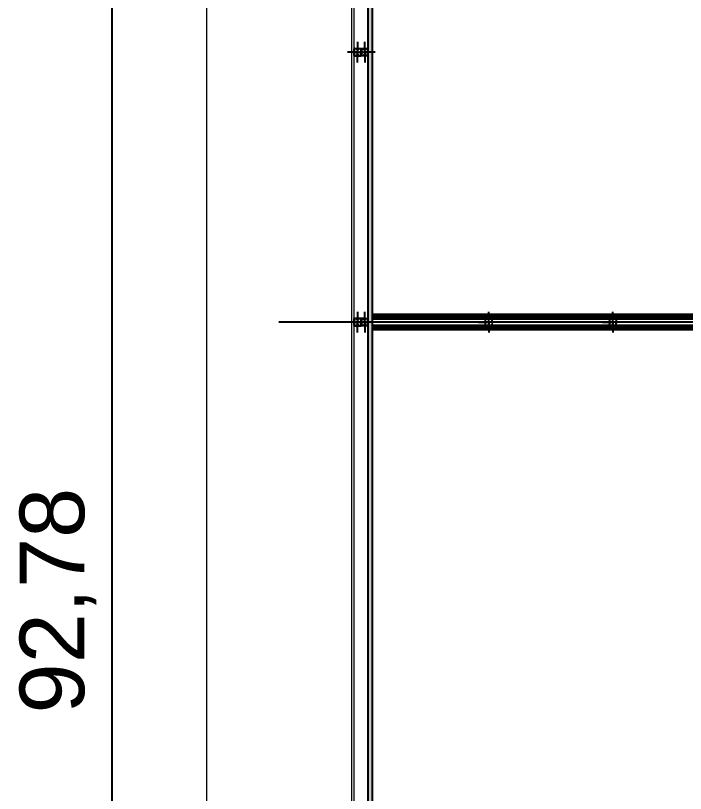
# Model space of a CAD drawing. Header units: millimetres. Extents: x 19 to 123, y 15 to 146.
# Drawn here: x 19.2 to 32.16, y 94.27 to 109.33 of the extents above; entities that cross this region are included whole.
import ezdxf

# ---------------------------------------------------------------- set-up
doc = ezdxf.new("R2010")
doc.units = ezdxf.units.MM
doc.linetypes.add('00 Ground$0$DASHDOT', pattern=[25.4, 12.7, -6.35, 0, -6.35])
for name, color, linetype, lineweight in [('00 Ground$0$A-Panel Exterior', 3, 'Continuous', 0), ('00 Ground$0$A-Panel Interior', 6, 'Continuous', 0), ('00 Ground$0$A-Proyecciones', 252, 'Continuous', 0), ('00 Ground$0$E-Perfil Planta', 5, 'Continuous', 0)]:
    doc.layers.add(name, color=color, linetype=linetype, lineweight=lineweight)
for name, color, linetype in [('00 Ground$0$A-Paneles', 7, 'Continuous'), ('00 Ground$0$E-PERFIL-PLANTA-EJES-GL2', 6, '00 Ground$0$DASHDOT'), ('00 Ground$0$E-PERFIL-PLANTA-EJES-GL3', 6, '00 Ground$0$DASHDOT'), ('00 Ground$0$E-PERFIL-PLANTA-TEXTURAS-GL2', 6, 'Continuous'), ('00 Ground$0$E-PERFIL-PLANTA-TEXTURAS-GL3', 6, 'Continuous'), ('MAPAS', 7, 'Continuous')]:
    doc.layers.add(name, color=color, linetype=linetype)
doc.layers.add('00 Ground$0$E-PERFIL-PLANTA-GL2', color=3, linetype='Continuous', plot=False)
doc.layers.add('00 Ground$0$E-PERFIL-PLANTA-GL4', color=4, linetype='Continuous', plot=False)
doc.styles.get("Standard").update_dxf_attribs({"font": 'arial.ttf'})
doc.dimstyles.new('ISO-25', dxfattribs={"dimtxt": 1.25, "dimasz": 1.75, "dimexe": 0.5, "dimexo": 0.2, "dimgap": 0.3, "dimtad": 1, "dimtoh": 1, "dimtxsty": 'Standard', "dimcen": 2.5, "dimadec": 0, "dimazin": 0, "dimtfac": 1, "dimtmove": 0, "dimatfit": 3, "dimfxl": 1, "dimarcsym": 0})
pattern_1 = [(45, (-13597.1444, 7821.7855), (-2.24506403, 2.24506403), [])]

# ---------------------------------------------------------------- blocks, each defined once
blk = doc.blocks.new('*U99')
h = blk.add_hatch()
h.set_pattern_fill('ANSI31', color=250)
h.set_pattern_definition(pattern_1)
h.paths.add_polyline_path([(0, 0), (7420, 0), (7420, 80), (0, 80)])
at = {"layer": '00 Ground$0$A-Paneles', "color": 4}
blk.add_lwpolyline([(0, 0), (7420, 0), (7420, 80), (0, 80)], close=True, dxfattribs=at)
blk = doc.blocks.new('*U132')
h = blk.add_hatch()
h.set_pattern_fill('ANSI31', color=250)
h.set_pattern_definition(pattern_1)
h.paths.add_polyline_path([(0, 0), (72788, 0), (72788, 80), (0, 80)])
at = {"layer": '00 Ground$0$A-Paneles', "color": 4}
blk.add_lwpolyline([(0, 0), (72788, 0), (72788, 80), (0, 80)], close=True, dxfattribs=at)
blk = doc.blocks.new('*U70')
at = {"layer": '00 Ground$0$E-PERFIL-PLANTA-TEXTURAS-GL3'}
h = blk.add_hatch(dxfattribs=at)
h.set_pattern_fill('ANSI31', color=256, scale=0.00061, angle=90)
h.set_pattern_definition([(135, (0.3529188, 8e-17), (-0.001369489, -0.001369489), [])])
edge = h.paths.add_edge_path()
edge.add_line((-0.067, 0.064), (-0.067, 0.065))
edge.add_arc((-0.066, 0.065), 0.001, 90, 197.5, ccw=False)
edge.add_line((-0.066, 0.066), (-0.013, 0.066))
edge.add_arc((-0.013, 0.063), 0.003, 0, 90, ccw=False)
edge.add_line((-0.01, 0.063), (-0.01, 0.061))
edge.add_arc((-0.011, 0.061), 0.001, -90, 0, ccw=False)
edge.add_line((-0.011, 0.06), (-0.013, 0.06))
edge.add_arc((-0.013, 0.059), 0.001, 90, 180)
edge.add_line((-0.014, 0.059), (-0.014, 0.056))
edge.add_arc((-0.013, 0.056), 0.001, 180, 270)
edge.add_line((-0.013, 0.055), (0.013, 0.055))
edge.add_arc((0.013, 0.056), 0.001, 270, 360)
edge.add_line((0.014, 0.056), (0.014, 0.059))
edge.add_arc((0.013, 0.059), 0.001, 0, 90)
edge.add_line((0.013, 0.06), (0.011, 0.06))
edge.add_arc((0.011, 0.061), 0.001, 180, 270, ccw=False)
edge.add_line((0.01, 0.061), (0.01, 0.063))
edge.add_arc((0.013, 0.063), 0.003, 90, 180, ccw=False)
edge.add_line((0.013, 0.066), (0.066, 0.066))
edge.add_arc((0.066, 0.065), 0.001, -17.5, 90, ccw=False)
edge.add_line((0.067, 0.065), (0.067, 0.064))
edge.add_arc((0.066, 0.064), 0.001, 270, 342.5, ccw=False)
edge.add_line((0.066, 0.063), (0.065, 0.063))
edge.add_arc((0.065, 0.058), 0.00475, 90, 360)
edge.add_line((0.07, 0.058), (0.07, 0.059))
edge.add_arc((0.071, 0.059), 0.001, 107.5, 180, ccw=False)
edge.add_line((0.071, 0.06), (0.072, 0.06))
edge.add_arc((0.072, 0.059), 0.001, 0, 107.5, ccw=False)
edge.add_line((0.073, 0.059), (0.073, 0.017))
edge.add_arc((0.07, 0.017), 0.003, -90, 0, ccw=False)
edge.add_line((0.07, 0.014), (0.067, 0.014))
edge.add_arc((0.067, 0.013), 0.001, 90, 180)
edge.add_arc((0.063, 0.013), 0.003, -90, 0, ccw=False)
edge.add_line((0.063, 0.01), (0.061, 0.01))
edge.add_arc((0.061, 0.011), 0.001, 180, 270, ccw=False)
edge.add_line((0.06, 0.011), (0.06, 0.013))
edge.add_arc((0.059, 0.013), 0.001, 0, 90)
edge.add_line((0.059, 0.014), (0.056, 0.014))
edge.add_arc((0.056, 0.013), 0.001, 90, 180)
edge.add_line((0.055, 0.013), (0.055, -0.013))
edge.add_arc((0.056, -0.013), 0.001, 180, 270)
edge.add_line((0.056, -0.014), (0.059, -0.014))
edge.add_arc((0.059, -0.013), 0.001, 270, 360)
edge.add_line((0.06, -0.013), (0.06, -0.011))
edge.add_arc((0.061, -0.011), 0.001, 90, 180, ccw=False)
edge.add_line((0.061, -0.01), (0.063, -0.01))
edge.add_arc((0.063, -0.013), 0.003, 0, 90.0001, ccw=False)
edge.add_arc((0.067, -0.013), 0.001, 180, 270.0003)
edge.add_line((0.067, -0.014), (0.07, -0.014))
edge.add_arc((0.07, -0.017), 0.003, 0, 90, ccw=False)
edge.add_line((0.073, -0.017), (0.073, -0.145))
edge.add_arc((0.072, -0.145), 0.001, 270, 360, ccw=False)
edge.add_line((0.072, -0.146), (0.068, -0.146))
edge.add_arc((0.068, -0.145), 0.001, 180, 270, ccw=False)
edge.add_line((0.067, -0.145), (0.067, -0.069))
edge.add_arc((0.064, -0.069), 0.003, 360, 450)
edge.add_line((0.064, -0.066), (0.013, -0.066))
edge.add_arc((0.013, -0.063), 0.003, 180, 270, ccw=False)
edge.add_line((0.01, -0.063), (0.01, -0.061))
edge.add_arc((0.011, -0.061), 0.001, 90, 180, ccw=False)
edge.add_line((0.011, -0.06), (0.013, -0.06))
edge.add_arc((0.013, -0.059), 0.001, 270, 360)
edge.add_line((0.014, -0.059), (0.014, -0.056))
edge.add_arc((0.013, -0.056), 0.001, 0, 90)
edge.add_line((0.013, -0.055), (-0.013, -0.055))
edge.add_arc((-0.013, -0.056), 0.001, 90, 180)
edge.add_line((-0.014, -0.056), (-0.014, -0.059))
edge.add_arc((-0.013, -0.059), 0.001, 180, 270)
edge.add_line((-0.013, -0.06), (-0.011, -0.06))
edge.add_arc((-0.011, -0.061), 0.001, 0, 90, ccw=False)
edge.add_line((-0.01, -0.061), (-0.01, -0.063))
edge.add_arc((-0.013, -0.063), 0.003, -90, 0, ccw=False)
edge.add_line((-0.013, -0.066), (-0.064, -0.066))
edge.add_arc((-0.064, -0.069), 0.003, 90, 180)
edge.add_line((-0.067, -0.069), (-0.067, -0.145))
edge.add_arc((-0.068, -0.145), 0.001, 270, 360, ccw=False)
edge.add_line((-0.068, -0.146), (-0.072, -0.146))
edge.add_arc((-0.072, -0.145), 0.001, 180, 270, ccw=False)
edge.add_line((-0.073, -0.145), (-0.073, -0.017))
edge.add_arc((-0.07, -0.017), 0.003, 90, 180, ccw=False)
edge.add_line((-0.07, -0.014), (-0.067, -0.014))
edge.add_arc((-0.067, -0.013), 0.001, 269.9997, 360)
edge.add_arc((-0.063, -0.013), 0.003, 89.9999, 180, ccw=False)
edge.add_line((-0.063, -0.01), (-0.061, -0.01))
edge.add_arc((-0.061, -0.011), 0.001, 0, 90, ccw=False)
edge.add_line((-0.06, -0.011), (-0.06, -0.013))
edge.add_arc((-0.059, -0.013), 0.001, 180, 270)
edge.add_line((-0.059, -0.014), (-0.056, -0.014))
edge.add_arc((-0.056, -0.013), 0.001, 270, 360)
edge.add_line((-0.055, -0.013), (-0.055, 0.013))
edge.add_arc((-0.056, 0.013), 0.001, 360, 450)
edge.add_line((-0.056, 0.014), (-0.059, 0.014))
edge.add_arc((-0.059, 0.013), 0.001, 90, 180)
edge.add_line((-0.06, 0.013), (-0.06, 0.011))
edge.add_arc((-0.061, 0.011), 0.001, 270, 360, ccw=False)
edge.add_line((-0.061, 0.01), (-0.063, 0.01))
edge.add_arc((-0.063, 0.013), 0.003, 180, 270, ccw=False)
edge.add_arc((-0.067, 0.013), 0.001, 0, 90)
edge.add_line((-0.067, 0.014), (-0.07, 0.014))
edge.add_arc((-0.07, 0.017), 0.003, 180, 270, ccw=False)
edge.add_line((-0.073, 0.017), (-0.073, 0.059))
edge.add_arc((-0.072, 0.059), 0.001, 72.5, 180, ccw=False)
edge.add_line((-0.072, 0.06), (-0.071, 0.06))
edge.add_arc((-0.071, 0.059), 0.001, 0, 72.5, ccw=False)
edge.add_line((-0.07, 0.059), (-0.07, 0.058))
edge.add_arc((-0.065, 0.058), 0.00475, 180, 450)
edge.add_line((-0.065, 0.063), (-0.066, 0.063))
edge.add_arc((-0.066, 0.064), 0.001, 197.5, 270, ccw=False)
edge = h.paths.add_edge_path(flags=16)
edge.add_line((0.065, 0.051), (0.067, 0.051))
edge.add_arc((0.067, 0.048), 0.003, 0, 90, ccw=False)
edge.add_line((0.07, 0.048), (0.07, 0.02))
edge.add_arc((0.067, 0.02), 0.003, -90, 0, ccw=False)
edge.add_line((0.067, 0.017), (0.055, 0.017))
edge.add_arc((0.055, 0.014), 0.003, 90, 180)
edge.add_line((0.052, 0.014), (0.052, -0.014))
edge.add_arc((0.055, -0.014), 0.003, 180, 270)
edge.add_line((0.055, -0.017), (0.067, -0.017))
edge.add_arc((0.067, -0.02), 0.003, 0, 90, ccw=False)
edge.add_line((0.07, -0.02), (0.07, -0.058))
edge.add_arc((0.067, -0.058), 0.003, 270, 360, ccw=False)
edge.add_line((0.067, -0.061), (0.053, -0.061))
edge.add_arc((0.053, -0.062), 0.001, 90, 180)
edge.add_arc((0.051, -0.062), 0.001, -90, 0, ccw=False)
edge.add_line((0.051, -0.063), (0.02, -0.063))
edge.add_arc((0.02, -0.06), 0.003, 180, 270, ccw=False)
edge.add_line((0.017, -0.06), (0.017, -0.055))
edge.add_arc((0.014, -0.055), 0.003, 360, 450)
edge.add_line((0.014, -0.052), (-0.014, -0.052))
edge.add_arc((-0.014, -0.055), 0.003, 90, 180)
edge.add_line((-0.017, -0.055), (-0.017, -0.06))
edge.add_arc((-0.02, -0.06), 0.003, -90, 0, ccw=False)
edge.add_line((-0.02, -0.063), (-0.051, -0.063))
edge.add_arc((-0.051, -0.062), 0.001, 180, 270, ccw=False)
edge.add_arc((-0.053, -0.062), 0.001, 360, 450)
edge.add_line((-0.053, -0.061), (-0.067, -0.061))
edge.add_arc((-0.067, -0.058), 0.003, 180, 270, ccw=False)
edge.add_line((-0.07, -0.058), (-0.07, -0.02))
edge.add_arc((-0.067, -0.02), 0.003, 90, 180, ccw=False)
edge.add_line((-0.067, -0.017), (-0.055, -0.017))
edge.add_arc((-0.055, -0.014), 0.003, 270, 360)
edge.add_line((-0.052, -0.014), (-0.052, 0.014))
edge.add_arc((-0.055, 0.014), 0.003, 360, 450)
edge.add_line((-0.055, 0.017), (-0.067, 0.017))
edge.add_arc((-0.067, 0.02), 0.003, 180, 270, ccw=False)
edge.add_line((-0.07, 0.02), (-0.07, 0.048))
edge.add_arc((-0.067, 0.048), 0.003, 90, 180, ccw=False)
edge.add_line((-0.067, 0.051), (-0.065, 0.051))
edge.add_arc((-0.065, 0.058), 0.00775, 270, 360)
edge.add_line((-0.058, 0.058), (-0.058, 0.06))
edge.add_arc((-0.055, 0.06), 0.003, 90, 180, ccw=False)
edge.add_line((-0.055, 0.063), (-0.02, 0.063))
edge.add_arc((-0.02, 0.06), 0.003, 0, 90, ccw=False)
edge.add_line((-0.017, 0.06), (-0.017, 0.055))
edge.add_arc((-0.014, 0.055), 0.003, 180, 270)
edge.add_line((-0.014, 0.052), (0.014, 0.052))
edge.add_arc((0.014, 0.055), 0.003, 270, 360)
edge.add_line((0.017, 0.055), (0.017, 0.06))
edge.add_arc((0.02, 0.06), 0.003, 90, 180, ccw=False)
edge.add_line((0.02, 0.063), (0.055, 0.063))
edge.add_arc((0.055, 0.06), 0.003, 0, 90, ccw=False)
edge.add_line((0.058, 0.06), (0.058, 0.058))
edge.add_arc((0.065, 0.058), 0.00775, 180, 270)
at = {"color": 0}
for points in [[(-0.067, 0.064), (-0.067, 0.065, -0.50678), (-0.066, 0.066), (-0.013, 0.066, -0.414214), (-0.01, 0.063), (-0.01, 0.061, -0.414214), (-0.011, 0.06), (-0.013, 0.06, 0.414214), (-0.014, 0.059), (-0.014, 0.056, 0.414214), (-0.013, 0.055), (0.013, 0.055, 0.414214), (0.014, 0.056), (0.014, 0.059, 0.414214), (0.013, 0.06), (0.011, 0.06, -0.414214), (0.01, 0.061), (0.01, 0.063, -0.414214), (0.013, 0.066), (0.066, 0.066, -0.50678), (0.067, 0.065), (0.067, 0.064, -0.327333), (0.066, 0.063), (0.065, 0.063, 2.414214), (0.07, 0.058), (0.07, 0.059, -0.327333), (0.071, 0.06), (0.072, 0.06, -0.50678), (0.073, 0.059), (0.073, 0.017, -0.414214), (0.07, 0.014), (0.067, 0.014, 0.414214), (0.066, 0.013, -0.414214), (0.063, 0.01), (0.061, 0.01, -0.414214), (0.06, 0.011), (0.06, 0.013, 0.414214), (0.059, 0.014), (0.056, 0.014, 0.414214), (0.055, 0.013), (0.055, -0.013, 0.414214), (0.056, -0.014), (0.059, -0.014, 0.414214), (0.06, -0.013), (0.06, -0.011, -0.414214), (0.061, -0.01), (0.063, -0.01, -0.414214), (0.066, -0.013, 0.414215), (0.067, -0.014), (0.07, -0.014, -0.414214), (0.073, -0.017), (0.073, -0.145, -0.414214), (0.072, -0.146), (0.068, -0.146, -0.414214), (0.067, -0.145), (0.067, -0.069, 0.414214), (0.064, -0.066), (0.013, -0.066, -0.414214), (0.01, -0.063), (0.01, -0.061, -0.414214), (0.011, -0.06), (0.013, -0.06, 0.414214), (0.014, -0.059), (0.014, -0.056, 0.414214), (0.013, -0.055), (-0.013, -0.055, 0.414214), (-0.014, -0.056), (-0.014, -0.059, 0.414214), (-0.013, -0.06), (-0.011, -0.06, -0.414214), (-0.01, -0.061), (-0.01, -0.063, -0.414214), (-0.013, -0.066), (-0.064, -0.066, 0.414214), (-0.067, -0.069), (-0.067, -0.145, -0.414214), (-0.068, -0.146), (-0.072, -0.146, -0.414214), (-0.073, -0.145), (-0.073, -0.017, -0.414214), (-0.07, -0.014), (-0.067, -0.014, 0.414215), (-0.066, -0.013, -0.414214), (-0.063, -0.01), (-0.061, -0.01, -0.414214), (-0.06, -0.011), (-0.06, -0.013, 0.414214), (-0.059, -0.014), (-0.056, -0.014, 0.414214), (-0.055, -0.013), (-0.055, 0.013, 0.414214), (-0.056, 0.014), (-0.059, 0.014, 0.414214), (-0.06, 0.013), (-0.06, 0.011, -0.414214), (-0.061, 0.01), (-0.063, 0.01, -0.414214), (-0.066, 0.013, 0.414214), (-0.067, 0.014), (-0.07, 0.014, -0.414214), (-0.073, 0.017), (-0.073, 0.059, -0.50678), (-0.072, 0.06), (-0.071, 0.06, -0.327333), (-0.07, 0.059), (-0.07, 0.058, 2.414214), (-0.065, 0.063), (-0.066, 0.063, -0.327333)], [(0.065, 0.051), (0.067, 0.051, -0.414214), (0.07, 0.048), (0.07, 0.02, -0.414214), (0.067, 0.017), (0.055, 0.017, 0.414214), (0.052, 0.014), (0.052, -0.014, 0.414214), (0.055, -0.017), (0.067, -0.017, -0.414214), (0.07, -0.02), (0.07, -0.058, -0.414214), (0.067, -0.061), (0.053, -0.061, 0.414214), (0.052, -0.062, -0.414214), (0.051, -0.063), (0.02, -0.063, -0.414214), (0.017, -0.06), (0.017, -0.055, 0.414214), (0.014, -0.052), (-0.014, -0.052, 0.414214), (-0.017, -0.055), (-0.017, -0.06, -0.414214), (-0.02, -0.063), (-0.051, -0.063, -0.414214), (-0.052, -0.062, 0.414214), (-0.053, -0.061), (-0.067, -0.061, -0.414214), (-0.07, -0.058), (-0.07, -0.02, -0.414214), (-0.067, -0.017), (-0.055, -0.017, 0.414214), (-0.052, -0.014), (-0.052, 0.014, 0.414214), (-0.055, 0.017), (-0.067, 0.017, -0.414214), (-0.07, 0.02), (-0.07, 0.048, -0.414214), (-0.067, 0.051), (-0.065, 0.051, 0.414214), (-0.058, 0.058), (-0.058, 0.06, -0.414214), (-0.055, 0.063), (-0.02, 0.063, -0.414214), (-0.017, 0.06), (-0.017, 0.055, 0.414214), (-0.014, 0.052), (0.014, 0.052, 0.414214), (0.017, 0.055), (0.017, 0.06, -0.414214), (0.02, 0.063), (0.055, 0.063, -0.414214), (0.058, 0.06), (0.058, 0.058, 0.414214)]]:
    blk.add_lwpolyline(points, format="xyb", close=True, dxfattribs=at)
at = {"layer": '00 Ground$0$E-PERFIL-PLANTA-EJES-GL3', "ltscale": 0.05}
for p, q in [((0, 0), (0, 0.199)), ((-0.199, 0), (0, 0)), ((0, 0), (0, -0.199)), ((0.199, 0), (0, 0))]:
    blk.add_line(p, q, dxfattribs=at)
blk = doc.blocks.new('00 Ground$0$GL2')
at = {"layer": '00 Ground$0$E-PERFIL-PLANTA-TEXTURAS-GL2'}
h = blk.add_hatch(dxfattribs=at)
h.set_pattern_fill('ANSI31', color=256, scale=0.00061, angle=90)
h.set_pattern_definition([(135, (0.1998625, 0), (-0.001369489, -0.001369489), [])])
edge = h.paths.add_edge_path()
edge.add_arc((0.061, -0.011), 0.001, 90, 180)
edge.add_line((0.06, -0.011), (0.06, -0.013))
edge.add_arc((0.059, -0.013), 0.001, 270, 360, ccw=False)
edge.add_line((0.059, -0.014), (0.056, -0.014))
edge.add_arc((0.056, -0.013), 0.001, 180, 270, ccw=False)
edge.add_line((0.055, -0.013), (0.055, 0))
edge.add_line((0.055, 0), (0.055, 0.013))
edge.add_arc((0.056, 0.013), 0.001, 90, 180, ccw=False)
edge.add_line((0.056, 0.014), (0.059, 0.014))
edge.add_arc((0.059, 0.013), 0.001, 0, 90, ccw=False)
edge.add_line((0.06, 0.013), (0.06, 0.011))
edge.add_arc((0.061, 0.011), 0.001, 180, 270)
edge.add_line((0.061, 0.01), (0.063, 0.01))
edge.add_arc((0.063, 0.013), 0.003, 270, 360)
edge.add_line((0.066, 0.013), (0.066, 0.059))
edge.add_arc((0.065, 0.059), 0.001, 0, 107.5)
edge.add_line((0.065, 0.06), (0.064, 0.06))
edge.add_arc((0.064, 0.059), 0.001, 107.5, 187.4846)
edge.add_arc((0.058, 0.058), 0.00475, -135, 7.4846, ccw=False)
edge.add_arc((0.058, 0.058), 0.00475, 82.5154, 225, ccw=False)
edge.add_arc((0.059, 0.064), 0.001, 262.5154, 342.5)
edge.add_line((0.06, 0.064), (0.06, 0.065))
edge.add_arc((0.059, 0.065), 0.001, 342.5, 450)
edge.add_line((0.059, 0.066), (0.013, 0.066))
edge.add_arc((0.013, 0.063), 0.003, 90, 180)
edge.add_line((0.01, 0.063), (0.01, 0.061))
edge.add_arc((0.011, 0.061), 0.001, 180, 270)
edge.add_line((0.011, 0.06), (0.013, 0.06))
edge.add_arc((0.013, 0.059), 0.001, 0, 90, ccw=False)
edge.add_line((0.014, 0.059), (0.014, 0.056))
edge.add_arc((0.013, 0.056), 0.001, -90, 0, ccw=False)
edge.add_line((0.013, 0.055), (0, 0.055))
edge.add_line((0, 0.055), (-0.013, 0.055))
edge.add_arc((-0.013, 0.056), 0.001, 180, 270, ccw=False)
edge.add_line((-0.014, 0.056), (-0.014, 0.059))
edge.add_arc((-0.013, 0.059), 0.001, 90, 180, ccw=False)
edge.add_line((-0.013, 0.06), (-0.011, 0.06))
edge.add_arc((-0.011, 0.061), 0.001, 270, 360)
edge.add_line((-0.01, 0.061), (-0.01, 0.063))
edge.add_arc((-0.013, 0.063), 0.003, 0, 90)
edge.add_line((-0.013, 0.066), (-0.059, 0.066))
edge.add_arc((-0.059, 0.065), 0.001, 90, 197.5)
edge.add_line((-0.06, 0.065), (-0.06, 0.064))
edge.add_arc((-0.059, 0.064), 0.001, 197.5, 277.4846)
edge.add_arc((-0.058, 0.058), 0.00475, -45, 97.4846, ccw=False)
edge.add_arc((-0.058, 0.058), 0.00475, 172.5154, 315, ccw=False)
edge.add_arc((-0.064, 0.059), 0.001, 352.5154, 432.5)
edge.add_line((-0.064, 0.06), (-0.065, 0.06))
edge.add_arc((-0.065, 0.059), 0.001, 72.5, 180)
edge.add_line((-0.066, 0.059), (-0.066, 0.013))
edge.add_arc((-0.063, 0.013), 0.003, 180, 270)
edge.add_line((-0.063, 0.01), (-0.061, 0.01))
edge.add_arc((-0.061, 0.011), 0.001, 270, 360)
edge.add_line((-0.06, 0.011), (-0.06, 0.013))
edge.add_arc((-0.059, 0.013), 0.001, 90, 180, ccw=False)
edge.add_line((-0.059, 0.014), (-0.056, 0.014))
edge.add_arc((-0.056, 0.013), 0.001, 0, 90, ccw=False)
edge.add_line((-0.055, 0.013), (-0.055, 0))
edge.add_line((-0.055, 0), (-0.055, -0.013))
edge.add_arc((-0.056, -0.013), 0.001, -90, 0, ccw=False)
edge.add_line((-0.056, -0.014), (-0.059, -0.014))
edge.add_arc((-0.059, -0.013), 0.001, 180, 270, ccw=False)
edge.add_line((-0.06, -0.013), (-0.06, -0.011))
edge.add_arc((-0.061, -0.011), 0.001, 0, 90)
edge.add_line((-0.061, -0.01), (-0.063, -0.01))
edge.add_arc((-0.063, -0.013), 0.003, 90, 180)
edge.add_line((-0.066, -0.013), (-0.066, -0.059))
edge.add_arc((-0.065, -0.059), 0.001, 180, 287.5)
edge.add_line((-0.065, -0.06), (-0.064, -0.06))
edge.add_arc((-0.064, -0.059), 0.001, 287.5, 367.4846)
edge.add_arc((-0.058, -0.058), 0.00475, 45, 187.4846, ccw=False)
edge.add_arc((-0.058, -0.058), 0.00475, -97.4846, 45, ccw=False)
edge.add_arc((-0.059, -0.064), 0.001, 82.5154, 162.5)
edge.add_line((-0.06, -0.064), (-0.06, -0.065))
edge.add_arc((-0.059, -0.065), 0.001, 162.5, 270)
edge.add_line((-0.059, -0.066), (-0.013, -0.066))
edge.add_arc((-0.013, -0.063), 0.003, 270, 360)
edge.add_line((-0.01, -0.063), (-0.01, -0.061))
edge.add_arc((-0.011, -0.061), 0.001, 0, 90)
edge.add_line((-0.011, -0.06), (-0.013, -0.06))
edge.add_arc((-0.013, -0.059), 0.001, 180, 270, ccw=False)
edge.add_line((-0.014, -0.059), (-0.014, -0.056))
edge.add_arc((-0.013, -0.056), 0.001, 90, 180, ccw=False)
edge.add_line((-0.013, -0.055), (0, -0.055))
edge.add_line((0, -0.055), (0.013, -0.055))
edge.add_arc((0.013, -0.056), 0.001, 0, 90, ccw=False)
edge.add_line((0.014, -0.056), (0.014, -0.059))
edge.add_arc((0.013, -0.059), 0.001, -90, 0, ccw=False)
edge.add_line((0.013, -0.06), (0.011, -0.06))
edge.add_arc((0.011, -0.061), 0.001, 90, 180)
edge.add_line((0.01, -0.061), (0.01, -0.063))
edge.add_arc((0.013, -0.063), 0.003, 180, 270)
edge.add_line((0.013, -0.066), (0.059, -0.066))
edge.add_arc((0.059, -0.065), 0.001, 270, 377.5)
edge.add_line((0.06, -0.065), (0.06, -0.064))
edge.add_arc((0.059, -0.064), 0.001, 17.5, 97.4846)
edge.add_arc((0.058, -0.058), 0.00475, 135, 277.4846, ccw=False)
edge.add_arc((0.058, -0.058), 0.00475, -7.4846, 135, ccw=False)
edge.add_arc((0.064, -0.059), 0.001, 172.5154, 252.5)
edge.add_line((0.064, -0.06), (0.065, -0.06))
edge.add_arc((0.065, -0.059), 0.001, 252.5, 360)
edge.add_line((0.066, -0.059), (0.066, -0.013))
edge.add_arc((0.063, -0.013), 0.003, 360, 450)
edge.add_line((0.063, -0.01), (0.061, -0.01))
edge = h.paths.add_edge_path(flags=16)
edge.add_line((0.056, 0.017), (0.06, 0.017))
edge.add_arc((0.06, 0.02), 0.003, 270, 360)
edge.add_line((0.063, 0.02), (0.063, 0.047))
edge.add_arc((0.06, 0.047), 0.003, 0, 90)
edge.add_line((0.06, 0.05), (0.058, 0.05))
edge.add_arc((0.058, 0.058), 0.00775, 225, 270, ccw=False)
edge.add_arc((0.058, 0.058), 0.00775, 180, 225, ccw=False)
edge.add_line((0.05, 0.058), (0.05, 0.06))
edge.add_arc((0.048, 0.06), 0.003, 0, 90)
edge.add_line((0.047, 0.063), (0.02, 0.063))
edge.add_arc((0.02, 0.06), 0.003, 90, 180)
edge.add_line((0.017, 0.06), (0.017, 0.056))
edge.add_arc((0.013, 0.056), 0.004, 270, 360, ccw=False)
edge.add_line((0.013, 0.052), (0, 0.052))
edge.add_line((0, 0.052), (-0.013, 0.052))
edge.add_arc((-0.013, 0.056), 0.004, 180, 270, ccw=False)
edge.add_line((-0.017, 0.056), (-0.017, 0.06))
edge.add_arc((-0.02, 0.06), 0.003, 0, 90)
edge.add_line((-0.02, 0.063), (-0.048, 0.063))
edge.add_arc((-0.048, 0.06), 0.003, 90, 180)
edge.add_line((-0.051, 0.06), (-0.051, 0.058))
edge.add_arc((-0.058, 0.058), 0.00775, -45, 0, ccw=False)
edge.add_arc((-0.058, 0.058), 0.00775, 270, 315, ccw=False)
edge.add_line((-0.058, 0.05), (-0.06, 0.05))
edge.add_arc((-0.06, 0.048), 0.003, 90, 180)
edge.add_line((-0.063, 0.047), (-0.063, 0.02))
edge.add_arc((-0.06, 0.02), 0.003, 180, 270)
edge.add_line((-0.06, 0.017), (-0.056, 0.017))
edge.add_arc((-0.056, 0.013), 0.004, 0, 90, ccw=False)
edge.add_line((-0.052, 0.013), (-0.052, 0))
edge.add_line((-0.052, 0), (-0.052, -0.013))
edge.add_arc((-0.056, -0.013), 0.004, 270, 360, ccw=False)
edge.add_line((-0.056, -0.017), (-0.06, -0.017))
edge.add_arc((-0.06, -0.02), 0.003, 90, 180)
edge.add_line((-0.063, -0.02), (-0.063, -0.048))
edge.add_arc((-0.06, -0.048), 0.003, 180, 270)
edge.add_line((-0.06, -0.051), (-0.058, -0.051))
edge.add_arc((-0.058, -0.058), 0.00775, 45, 90, ccw=False)
edge.add_arc((-0.058, -0.058), 0.00775, 0, 45, ccw=False)
edge.add_line((-0.051, -0.058), (-0.051, -0.06))
edge.add_arc((-0.048, -0.06), 0.003, 180, 270)
edge.add_line((-0.048, -0.063), (-0.02, -0.063))
edge.add_arc((-0.02, -0.06), 0.003, 270, 360)
edge.add_line((-0.017, -0.06), (-0.017, -0.056))
edge.add_arc((-0.013, -0.056), 0.004, 90, 180, ccw=False)
edge.add_line((-0.013, -0.052), (0, -0.052))
edge.add_line((0, -0.052), (0.013, -0.052))
edge.add_arc((0.013, -0.056), 0.004, 0, 90, ccw=False)
edge.add_line((0.017, -0.056), (0.017, -0.06))
edge.add_arc((0.02, -0.06), 0.003, 180, 270)
edge.add_line((0.02, -0.063), (0.047, -0.063))
edge.add_arc((0.047, -0.06), 0.003, 270, 360)
edge.add_line((0.05, -0.06), (0.05, -0.058))
edge.add_arc((0.058, -0.058), 0.00775, 135, 180, ccw=False)
edge.add_arc((0.058, -0.058), 0.00775, 90, 135, ccw=False)
edge.add_line((0.058, -0.051), (0.06, -0.051))
edge.add_arc((0.06, -0.048), 0.003, 270, 360)
edge.add_line((0.063, -0.048), (0.063, -0.02))
edge.add_arc((0.06, -0.02), 0.003, 0, 90)
edge.add_line((0.06, -0.017), (0.056, -0.017))
edge.add_arc((0.056, -0.013), 0.004, 180, 270, ccw=False)
edge.add_line((0.052, -0.013), (0.052, 0))
edge.add_line((0.052, 0), (0.052, 0.013))
edge.add_arc((0.056, 0.013), 0.004, 90, 180, ccw=False)
for points in [[(0.061, -0.01, 0.414214), (0.06, -0.011), (0.06, -0.013, -0.414214), (0.059, -0.014), (0.056, -0.014, -0.414214), (0.055, -0.013), (0.055, 0), (0.055, 0.013, -0.414214), (0.056, 0.014), (0.059, 0.014, -0.414214), (0.06, 0.013), (0.06, 0.011, 0.414214), (0.061, 0.01), (0.063, 0.01, 0.414214), (0.066, 0.013), (0.066, 0.059, 0.50678), (0.065, 0.06), (0.064, 0.06, 0.363894), (0.063, 0.059, -0.716488), (0.055, 0.055, -0.716488), (0.059, 0.063, 0.363894), (0.06, 0.064), (0.06, 0.065, 0.50678), (0.059, 0.066), (0.013, 0.066, 0.414214), (0.01, 0.063), (0.01, 0.061, 0.414214), (0.011, 0.06), (0.013, 0.06, -0.414214), (0.014, 0.059), (0.014, 0.056, -0.414214), (0.013, 0.055), (0, 0.055), (-0.013, 0.055, -0.414214), (-0.014, 0.056), (-0.014, 0.059, -0.414214), (-0.013, 0.06), (-0.011, 0.06, 0.414214), (-0.01, 0.061), (-0.01, 0.063, 0.414214), (-0.013, 0.066), (-0.059, 0.066, 0.50678), (-0.06, 0.065), (-0.06, 0.064, 0.363894), (-0.059, 0.063, -0.716488), (-0.055, 0.055, -0.716488), (-0.063, 0.059, 0.363894), (-0.064, 0.06), (-0.065, 0.06, 0.50678), (-0.066, 0.059), (-0.066, 0.013, 0.414214), (-0.063, 0.01), (-0.061, 0.01, 0.414214), (-0.06, 0.011), (-0.06, 0.013, -0.414214), (-0.059, 0.014), (-0.056, 0.014, -0.414214), (-0.055, 0.013), (-0.055, 0), (-0.055, -0.013, -0.414214), (-0.056, -0.014), (-0.059, -0.014, -0.414214), (-0.06, -0.013), (-0.06, -0.011, 0.414214), (-0.061, -0.01), (-0.063, -0.01, 0.414214), (-0.066, -0.013), (-0.066, -0.059, 0.50678), (-0.065, -0.06), (-0.064, -0.06, 0.363894), (-0.063, -0.059, -0.716488), (-0.055, -0.055, -0.716488), (-0.059, -0.063, 0.363894), (-0.06, -0.064), (-0.06, -0.065, 0.50678), (-0.059, -0.066), (-0.013, -0.066, 0.414214), (-0.01, -0.063), (-0.01, -0.061, 0.414214), (-0.011, -0.06), (-0.013, -0.06, -0.414214), (-0.014, -0.059), (-0.014, -0.056, -0.414214), (-0.013, -0.055), (0, -0.055), (0.013, -0.055, -0.414214), (0.014, -0.056), (0.014, -0.059, -0.414214), (0.013, -0.06), (0.011, -0.06, 0.414214), (0.01, -0.061), (0.01, -0.063, 0.414214), (0.013, -0.066), (0.059, -0.066, 0.50678), (0.06, -0.065), (0.06, -0.064, 0.363894), (0.059, -0.063, -0.716488), (0.055, -0.055, -0.716488), (0.063, -0.059, 0.363894), (0.064, -0.06), (0.065, -0.06, 0.50678), (0.066, -0.059), (0.066, -0.013, 0.414214), (0.063, -0.01)], [(0.056, 0.017), (0.06, 0.017, 0.414214), (0.063, 0.02), (0.063, 0.047, 0.414214), (0.06, 0.05), (0.058, 0.05, -0.198912), (0.053, 0.053, -0.198912), (0.05, 0.058), (0.05, 0.06, 0.414214), (0.047, 0.063), (0.02, 0.063, 0.414214), (0.017, 0.06), (0.017, 0.056, -0.414214), (0.013, 0.052), (0, 0.052), (-0.013, 0.052, -0.414214), (-0.017, 0.056), (-0.017, 0.06, 0.414214), (-0.02, 0.063), (-0.048, 0.063, 0.414214), (-0.051, 0.06), (-0.051, 0.058, -0.198912), (-0.053, 0.053, -0.198912), (-0.058, 0.05), (-0.06, 0.05, 0.414214), (-0.063, 0.047), (-0.063, 0.02, 0.414214), (-0.06, 0.017), (-0.056, 0.017, -0.414214), (-0.052, 0.013), (-0.052, 0), (-0.052, -0.013, -0.414214), (-0.056, -0.017), (-0.06, -0.017, 0.414214), (-0.063, -0.02), (-0.063, -0.048, 0.414214), (-0.06, -0.051), (-0.058, -0.051, -0.198912), (-0.053, -0.053, -0.198912), (-0.051, -0.058), (-0.051, -0.06, 0.414214), (-0.048, -0.063), (-0.02, -0.063, 0.414214), (-0.017, -0.06), (-0.017, -0.056, -0.414214), (-0.013, -0.052), (0, -0.052), (0.013, -0.052, -0.414214), (0.017, -0.056), (0.017, -0.06, 0.414214), (0.02, -0.063), (0.047, -0.063, 0.414214), (0.05, -0.06), (0.05, -0.058, -0.198912), (0.053, -0.053, -0.198912), (0.058, -0.051), (0.06, -0.051, 0.414214), (0.063, -0.048), (0.063, -0.02, 0.414214), (0.06, -0.017), (0.056, -0.017, -0.414214), (0.052, -0.013), (0.052, 0), (0.052, 0.013, -0.414214)]]:
    blk.add_lwpolyline(points, format="xyb", close=True)
at = {"layer": '00 Ground$0$E-PERFIL-PLANTA-EJES-GL2', "ltscale": 0.05}
for p, q in [((0, 0), (0, 0.199)), ((-0.199, 0), (0, 0)), ((0, 0), (0, -0.199)), ((0.199, 0), (0, 0))]:
    blk.add_line(p, q, dxfattribs=at)
blk = doc.blocks.new('00 Ground$0$gl4+gl2')
at = {"layer": '00 Ground$0$A-Proyecciones'}
blk.add_line((66, 64), (146, 64), dxfattribs=at)
at = {"layer": '00 Ground$0$E-PERFIL-PLANTA-GL2', "xscale": 1000, "yscale": 1000, "zscale": 1000}
blk.add_blockref('00 Ground$0$GL2', (137, 0), dxfattribs=at)
at = {"layer": '00 Ground$0$E-PERFIL-PLANTA-GL4', "xscale": 1000, "yscale": 1000, "zscale": 1000, "rotation": 90}
blk.add_blockref('*U70', (0, 0), dxfattribs=at)
blk = doc.blocks.new('00 Ground$0$Pata Arco')
at = {"layer": 'Defpoints'}
blk.add_line((0, 0), (-13.328, 0), dxfattribs=at)
blk = doc.blocks.new('*U198')
at = {"layer": '00 Ground$0$A-Proyecciones'}
blk.add_blockref('00 Ground$0$Pata Arco', (-35.982, 0), dxfattribs=at)
blk = doc.blocks.new('*U197')
at = {"layer": '00 Ground$0$A-Proyecciones', "color": 0, "linetype": 'ByBlock', "lineweight": -2}
blk.add_blockref('*U198', (0, 36.5), dxfattribs=at)
blk = doc.blocks.new('*D202')
at = {"layer": 'Defpoints', "color": 0, "transparency": 16777216}
for p in [(21.068, 144.39), (22.895, 144.39), (29.395, 51.608)]:
    blk.add_point(p, dxfattribs=at)
at = {"layer": 'MAPAS', "color": 0, "lineweight": -2, "transparency": 16777216}
for p, q in [((22.695, 144.39), (20.568, 144.39)), ((21.068, 53.358), (21.068, 142.64)), ((29.195, 51.608), (20.568, 51.608))]:
    blk.add_line(p, q, dxfattribs=at)
at = {"layer": 'MAPAS', "color": 0, "transparency": 16777216}
for points in [[(20.776, 142.64), (21.36, 142.64), (21.068, 144.39)], [(20.776, 53.358), (21.36, 53.358), (21.068, 51.608)]]:
    blk.add_solid(points, dxfattribs=at)
at = {"layer": 'MAPAS', "color": 0, "transparency": 16777216, "insert": (20.017, 97.999), "char_height": 1.25, "attachment_point": 5, "rotation": 90}
blk.add_mtext('92,78', dxfattribs=at)

msp = doc.modelspace()

# ---------------------------------------------------------------- linework, layer by layer
at = {"layer": '00 Ground$0$A-Panel Exterior'}
msp.add_lwpolyline([(25.696, 66.763), (25.751, 66.763), (25.751, 139.964), (25.696, 139.964)], close=True, dxfattribs=at)
at = {"layer": '00 Ground$0$A-Proyecciones'}
msp.add_lwpolyline([(121.14, 144.39), (121.131, 85.508, -0.436581), (114.649, 78.516), (113.713, 78.516), (113.713, 73.517), (114.649, 73.517, -0.414214), (121.149, 67.017), (121.14, 58.107, -0.413136), (114.64, 51.607), (114.64, 53.608), (29.395, 53.608), (29.395, 51.607, -0.414208), (22.895, 58.107), (22.895, 144.39), (24.395, 144.39)], format="xyb", dxfattribs=at)

# ---------------------------------------------------------------- block references
at = {"layer": '00 Ground$0$A-Panel Interior', "xscale": -0.001, "yscale": 0.001, "zscale": 0.001, "rotation": 90}
msp.add_blockref('*U132', (26.1, 139.825), dxfattribs=at)
at = {"layer": '00 Ground$0$A-Panel Interior', "xscale": 0.001, "yscale": 0.001, "zscale": 0.001}
for p in [(26.1, 103.457), (26.1, 103.245)]:
    msp.add_blockref('*U99', p, dxfattribs=at)
at = {"layer": '00 Ground$0$A-Proyecciones'}
msp.add_blockref('*U197', (73.6, 66.891), dxfattribs=at)
at = {"layer": '00 Ground$0$A-Proyecciones', "xscale": 0.001, "yscale": 0.001, "zscale": 0.001}
for p in [(25.817, 108.616), (25.817, 103.391)]:
    msp.add_blockref('00 Ground$0$gl4+gl2', p, dxfattribs=at)
at = {"layer": '00 Ground$0$E-Perfil Planta', "xscale": -1, "rotation": 180}
for p in [(28.354, 103.391), (30.754, 103.391)]:
    msp.add_blockref('00 Ground$0$GL2', p, dxfattribs=at)

# ---------------------------------------------------------------- dimensions: what is measured, and where the dimension line sits
at = {"layer": 'MAPAS'}
dim = msp.add_linear_dim(base=(21.068, 144.39), p1=(29.395, 51.607), p2=(22.895, 144.39), angle=90, dimstyle='ISO-25', dxfattribs=at)
dim.commit()
dim.dimension.update_dxf_attribs({"geometry": '*D202', "text_midpoint": (20.017, 97.999)})

doc.saveas('drawing.dxf')
